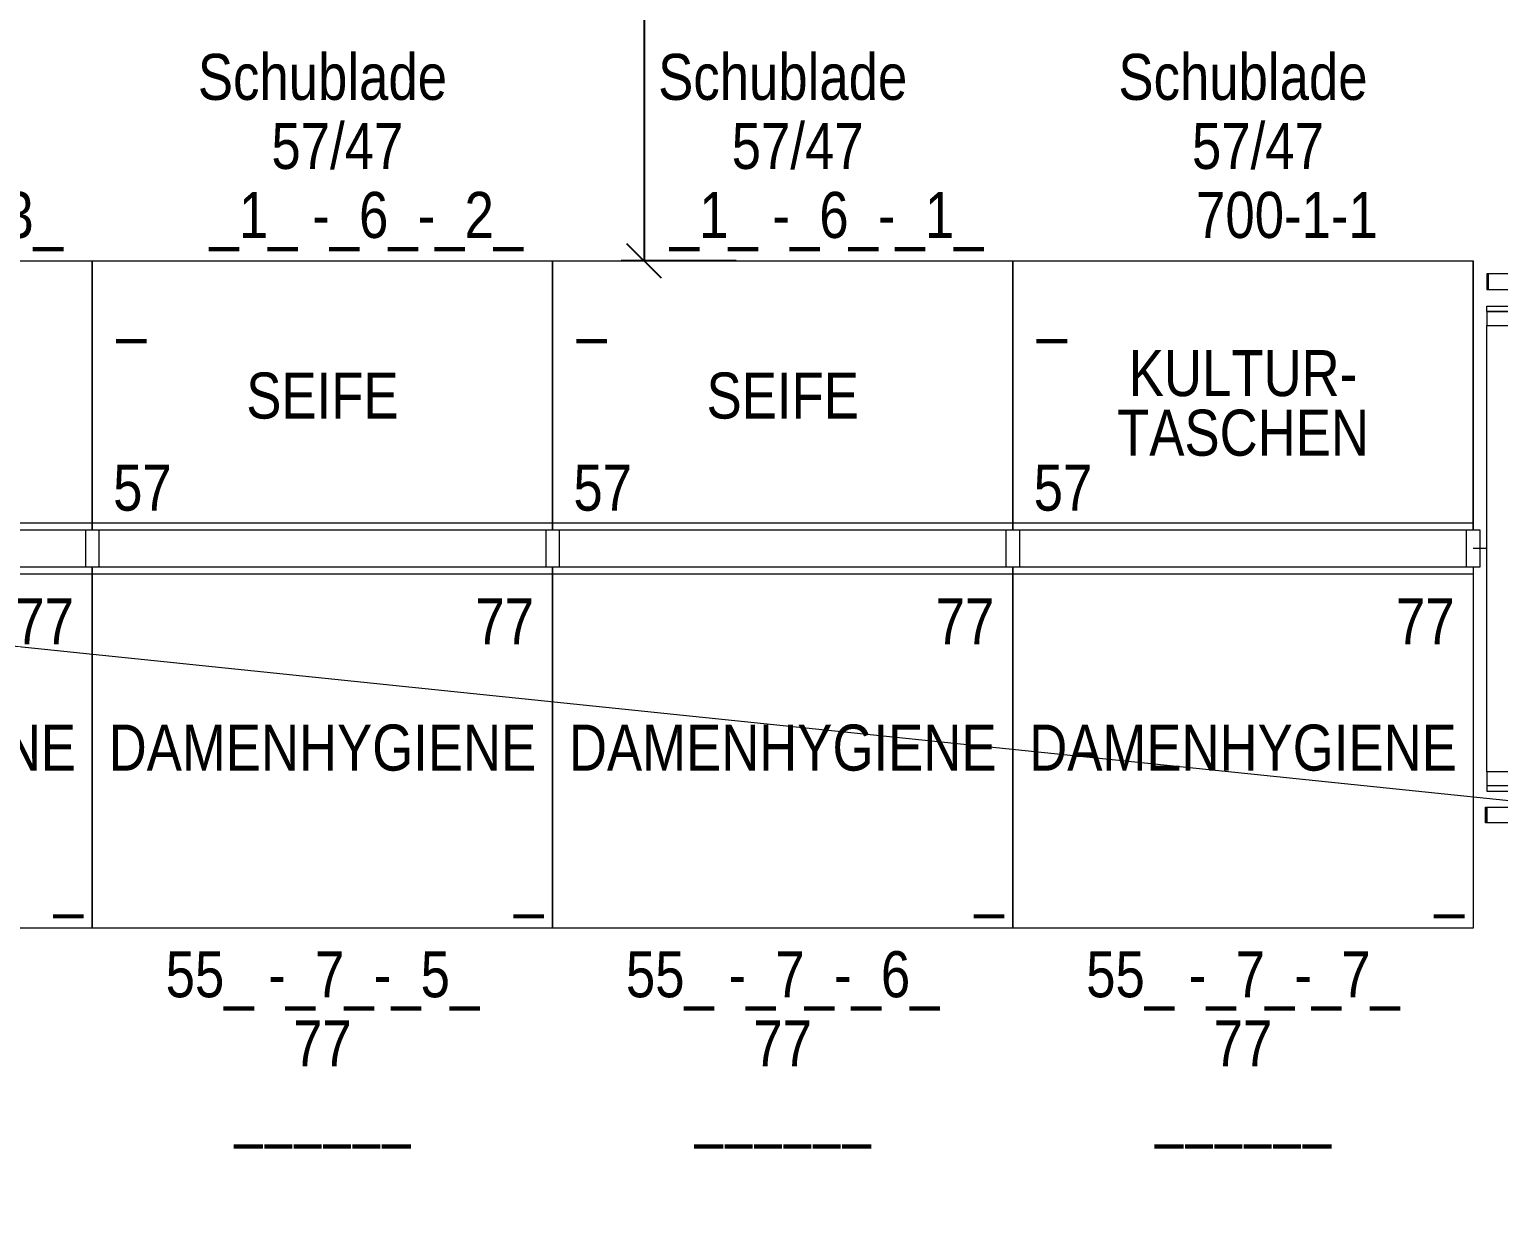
# Model space of a CAD drawing. Header units: millimetres. Extents: x 2027740 to 2136289, y -1533552 to -1491502.
# Drawn here: x 2089707 to 2092899, y -1503544 to -1500968 of the extents above; entities that cross this region are included whole.
import ezdxf
from ezdxf.enums import TextEntityAlignment as Align

# ---------------------------------------------------------------- set-up
doc = ezdxf.new("R2010")
doc.units = ezdxf.units.MM
doc.header["$MEASUREMENT"] = 0
doc.linetypes.add('DGN Style 2', pattern=[375.045563, 225.027338, -150.018225])
for name, color, linetype, lineweight in [('10_Einrichtung', 7, 'Continuous', 0), ('10_Einrichtung (Construction)', 7, 'Continuous', 0), ('13_Ladenbau', 94, 'Continuous', 0), ('16_Brandschutz_Radien', 94, 'DGN Style 2', 13), ('20_Sortimentierung', 7, 'Continuous', 0), ('21_Modulnummer', 7, 'Continuous', 0)]:
    doc.layers.add(name, color=color, linetype=linetype, lineweight=lineweight)
doc.layers.add('11 Regaltyp-Kennzeichnung', color=7, linetype='Continuous', lineweight=0, plot=False)
doc.styles.add('Rossmann', font='ARIALN.TTF', dxfattribs={"height": 100})
doc.styles.add('Style-Arial Narrow', font='ARIALN.TTF')
doc.dimstyles.new('Rossmann', dxfattribs={"dimtxt": 100, "dimasz": 75, "dimexe": 50, "dimexo": 0.0625, "dimgap": 50, "dimtad": 1, "dimdec": 3, "dimlfac": 0.001, "dimzin": 3, "dimtxsty": 'Rossmann', "dimcen": 0, "dimadec": 3, "dimazin": 0, "dimtfac": 1, "dimtdec": 0, "dimtofl": 0, "dimtmove": 0, "dimatfit": 1, "dimfxl": 200, "dimfxlon": 1, "dimfrac": 2, "dimtolj": 1, "dimtzin": 3, "dimarcsym": 0})

# ---------------------------------------------------------------- blocks, each defined once
blk = doc.blocks.new('_Oblique')
at = {"color": 0, "linetype": 'ByBlock', "lineweight": -2}
blk.add_line((0.5, 0.5), (-0.5, -0.5), dxfattribs=at)
blk = doc.blocks.new('*D99')
at = {"layer": '10_Einrichtung', "color": 0, "linetype": 'ByBlock', "lineweight": -2, "transparency": 16777216}
for p, q in [((2091242.2, -1499471), (2090992.2, -1499471)), ((2091242.2, -1501471.1), (2090992.2, -1501471.1))]:
    blk.add_line(p, q, dxfattribs=at)
at = {"layer": '10_Einrichtung', "color": 0, "lineweight": -2, "transparency": 16777216}
blk.add_line((2091042.2, -1499471), (2091042.2, -1501471.1), dxfattribs=at)
at = {"layer": 'Defpoints', "color": 0, "lineweight": 0, "transparency": 16777216}
for p in [(2093333.2, -1499471), (2091042.2, -1501471.1), (2094343.3, -1501471.1)]:
    blk.add_point(p, dxfattribs=at)
at = {"layer": '10_Einrichtung', "color": 0, "lineweight": -2, "transparency": 16777216, "xscale": 75, "yscale": 75, "zscale": 75}
for p, rotation in [((2091042.2, -1499471), 90), ((2091042.2, -1501471.1), 270)]:
    blk.add_blockref('_Oblique', p, dxfattribs=dict(at, rotation=rotation))
at = {"layer": '10_Einrichtung', "color": 0, "transparency": 16777216, "insert": (2090932.1, -1500471.1), "char_height": 100, "attachment_point": 5, "rotation": 90, "style": 'Style-Arial Narrow'}
blk.add_mtext('\\A1;2,000', dxfattribs=at)
blk = doc.blocks.new('*U113')
at = {"layer": '10_Einrichtung', "color": 1, "linetype": 'Continuous', "lineweight": 0}
for p, q in [((247, 596.5), (247, 562.8)), ((-326, 526.5), (262, 526.5)), ((-326, 514.5), (-326, 526.5)), ((-326, 514.5), (262, 514.5)), ((-155, 514.5), (-155, 526.5)), ((-326, -515.5), (262, -515.5)), ((-326, -515.5), (-326, -527.5)), ((-326, -527.5), (262, -527.5)), ((-155, -515.5), (-155, -527.5)), ((244, -562.8), (244, -596.5))]:
    blk.add_line(p, q, dxfattribs=at)
at = {"layer": '10_Einrichtung', "color": 1, "lineweight": 0, "flags": 128}
for points in [[(-323, 596.5), (-326, 596.5), (-326, 562.8), (-323, 562.8)], [(247, 596.5), (-323, 596.5), (-323, 562.8), (247, 562.8)], [(-123.8, 527.5), (-123.8, 602.5), (-140.3, 602.5), (-140.3, 527.5)], [(-123.8, 562.8), (-123.8, 596.5), (-140.3, 596.5), (-140.3, 562.8)], [(234.6, 527.5), (234.6, 602.5), (218.1, 602.5), (218.1, 527.5)], [(234.6, 562.8), (234.6, 596.5), (218.1, 596.5), (218.1, 562.8)], [(-235.3, 495.5), (-235.3, 514.5), (262, 514.5), (262, 495.5)], [(262, -527.5), (262, 526.5), (281, 526.5), (281, -527.5)], [(-126, -496.5), (-126, 495.5), (-145, 495.5), (-145, -496.5)], [(316.3, 491.5), (316.3, -491.5), (350, -491.5), (350, 491.5)], [(281, 435.7), (356, 435.7), (356, 419.2), (281, 419.2)], [(316.3, 435.7), (350, 435.7), (350, 419.2), (316.3, 419.2)], [(281, -435.8), (356, -435.8), (356, -419.3), (281, -419.3)], [(316.3, -435.8), (350, -435.8), (350, -419.3), (316.3, -419.3)], [(-235.3, -496.5), (-235.3, -515.5), (262, -515.5), (262, -496.5)], [(-123.8, -527.5), (-123.8, -602.5), (-140.3, -602.5), (-140.3, -527.5)], [(234.6, -527.5), (234.6, -602.5), (218.1, -602.5), (218.1, -527.5)], [(-326, -596.5), (-329, -596.5), (-329, -562.8), (-326, -562.8)], [(244, -596.5), (-326, -596.5), (-326, -562.8), (244, -562.8)], [(-123.8, -562.8), (-123.8, -596.5), (-140.3, -596.5), (-140.3, -562.8)], [(234.6, -562.8), (234.6, -596.5), (218.1, -596.5), (218.1, -562.8)]]:
    blk.add_lwpolyline(points, close=True, dxfattribs=at)
at = {"layer": '10_Einrichtung', "color": 1, "linetype": 'Continuous', "lineweight": 0, "flags": 128}
for points in [[(-326, 514.5), (-326, 484.5), (-246, 484.5), (-246, 514.5)], [(-246, -515.5), (-235.3, -515.5), (-235.3, 514.5), (-246, 514.5)], [(-246, -485.5), (-326, -485.5), (-326, 484.5), (-246, 484.5)], [(256.1, -489.1), (-126, -489.1), (-126, 488.1), (256.1, 488.1)], [(256.1, 474.7), (-126, 474.7), (-126, 488.1), (256.1, 488.1)], [(256.1, -489.1), (-126, -489.1), (-126, -475.7), (256.1, -475.7)], [(-326, -485.5), (-326, -515.5), (-246, -515.5), (-246, -485.5)]]:
    blk.add_lwpolyline(points, close=True, dxfattribs=at)
at = {"layer": '10_Einrichtung', "color": 1, "linetype": 'Continuous', "lineweight": 0, "extrusion": (0, 0, -1)}
for radius, start, end in [(105.4, 91.3166, 179.7764), (71.7, 91.9314, 179.6666)]:
    blk.add_arc((-244.6, 491.1), radius, start, end, dxfattribs=at)
at = {"layer": '10_Einrichtung', "color": 1, "linetype": 'Continuous', "lineweight": 0}
for radius, start, end in [(71.7, 269.5354, 359.6666), (105.4, 269.6863, 359.7764)]:
    blk.add_arc((244.6, -491.1), radius, start, end, dxfattribs=at)
at = {"layer": '10_Einrichtung (Construction)', "color": 1, "linetype": 'Continuous', "lineweight": 0}
blk.add_line((-326, -0.5), (-356, -0.5), dxfattribs=at)
at = {"layer": '10_Einrichtung', "color": 1, "linetype": 'Continuous', "lineweight": 0, "insert": (145.2, 2.8), "char_height": 100, "attachment_point": 5, "rotation": 90, "line_spacing_factor": 1.2, "style": 'Rossmann'}
blk.add_mtext('\\C1; ', dxfattribs=at)
blk = doc.blocks.new('KNeuhr')
at = {"layer": '10_Einrichtung', "color": 1, "lineweight": 0}
blk.add_blockref('*U113', (356, 0.5), dxfattribs=at)
at = {"layer": '10_Einrichtung', "color": 1, "linetype": 'Continuous', "lineweight": 0, "insert": (1126.6, -5.2), "char_height": 100, "attachment_point": 5, "rotation": 90, "line_spacing_factor": 0.9, "style": 'Rossmann'}
blk.add_mtext('\\C1;"incl. Strom-\\Panschluß"', dxfattribs=at)
at = {"layer": '20_Sortimentierung', "color": 1, "linetype": 'Continuous', "lineweight": 0, "insert": (437.7, 0), "char_height": 100, "attachment_point": 5, "rotation": 90, "line_spacing_factor": 0.9, "style": 'Rossmann'}
blk.add_mtext('\\C1;Themenmöbel', dxfattribs=at)
at = {"layer": '21_Modulnummer', "color": 1, "linetype": 'Continuous', "lineweight": 0, "insert": (822.3, 4.9), "char_height": 100, "attachment_point": 5, "rotation": 90, "line_spacing_factor": 1.2, "style": 'Rossmann'}
blk.add_mtext('\\C1;156 - 1 - 1', dxfattribs=at)
blk = doc.blocks.new('*U241')
at = {"layer": '10_Einrichtung', "color": 7, "linetype": 'Continuous', "lineweight": 0}
blk.add_line((-500, 337.5), (500, 337.5), dxfattribs=at)
at = {"layer": '10_Einrichtung', "color": 7, "linetype": 'Continuous', "lineweight": 0, "flags": 128}
for points in [[(-485, 432.5), (-515, 432.5), (-515, 352.5), (-485, 352.5)], [(515, 432.5), (485, 432.5), (485, 352.5), (515, 352.5)], [(-500, 352.5), (500, 352.5), (500, -432.5), (-500, -432.5)]]:
    blk.add_lwpolyline(points, close=True, dxfattribs=at)
at = {"layer": '10_Einrichtung (Construction)', "color": 3, "linetype": 'Continuous', "lineweight": 0}
for p, q in [((-500, 352.5), (-500, -432.5)), ((500, 352.5), (500, -432.5))]:
    blk.add_line(p, q, dxfattribs=at)
at = {"layer": '10_Einrichtung (Construction)', "color": 5, "linetype": 'Continuous', "lineweight": 0}
blk.add_line((-500, 352.5), (500, 352.5), dxfattribs=at)
blk = doc.blocks.new('*U240')
at = {"layer": '10_Einrichtung', "color": 7, "linetype": 'Continuous', "lineweight": 0}
blk.add_blockref('*U241', (0, 0), dxfattribs=at)
at = {"layer": '10_Einrichtung', "color": 7, "linetype": 'Continuous', "lineweight": 0, "style": 'Style-Arial Narrow'}
blk.add_text('77', height=100, dxfattribs=at).set_placement((396.1, 234.5), align=Align.MIDDLE_CENTER)
blk = doc.blocks.new('R1 77_2')
at = {"layer": '10_Einrichtung', "color": 7, "linetype": 'Continuous', "lineweight": 0}
blk.add_blockref('*U240', (500, -392.5005), dxfattribs=at)
blk = doc.blocks.new('I1 77_2')
at = {"layer": '10_Einrichtung', "color": 7, "linetype": 'Continuous', "lineweight": 0}
blk.add_blockref('R1 77_2', (0, 0), dxfattribs=at)
at = {"layer": '11 Regaltyp-Kennzeichnung', "color": 7, "linetype": 'Continuous', "lineweight": 0, "style": 'Style-Arial Narrow'}
blk.add_attdef('I1 77_2_0', text='', height=100, dxfattribs=at).set_placement((980, -775), align=Align.RIGHT)
at = {"layer": '20_Sortimentierung', "color": 7, "linetype": 'Continuous', "lineweight": 0, "style": 'Style-Arial Narrow'}
blk.add_attdef('I1 77_2_0', text='', height=100, dxfattribs=at).set_placement((500, -432.5), align=Align.MIDDLE_CENTER)
at = {"layer": '21_Modulnummer', "color": 1, "linetype": 'Continuous', "lineweight": 0, "insert": (500, -875), "char_height": 100, "attachment_point": 2, "line_spacing_factor": 0.6, "style": 'Style-Arial Narrow'}
blk.add_mtext('55_ -_7_-_4_', dxfattribs=at)
at = {"layer": '21_Modulnummer', "color": 251, "linetype": 'Continuous', "lineweight": 0, "style": 'Style-Arial Narrow'}
blk.add_attdef('I1 77_2_0', text='', height=100, dxfattribs=at).set_placement((500, -1025), align=Align.TOP_CENTER)
at = {"layer": '21_Modulnummer', "color": 5, "linetype": 'Continuous', "lineweight": 0, "style": 'Style-Arial Narrow'}
blk.add_attdef('I1 77_2_0', text='', height=100, dxfattribs=at).set_placement((500, -1175), align=Align.TOP_CENTER)
blk = doc.blocks.new('*U245')
at = {"layer": '10_Einrichtung', "color": 7, "linetype": 'Continuous', "lineweight": 0}
blk.add_line((-500, 337.5), (500, 337.5), dxfattribs=at)
at = {"layer": '10_Einrichtung', "color": 7, "linetype": 'Continuous', "lineweight": 0, "flags": 128}
for points in [[(-485, 432.5), (-515, 432.5), (-515, 352.5), (-485, 352.5)], [(515, 432.5), (485, 432.5), (485, 352.5), (515, 352.5)], [(-500, 352.5), (500, 352.5), (500, -432.5), (-500, -432.5)]]:
    blk.add_lwpolyline(points, close=True, dxfattribs=at)
at = {"layer": '10_Einrichtung (Construction)', "color": 3, "linetype": 'Continuous', "lineweight": 0}
for p, q in [((-500, 352.5), (-500, -432.5)), ((500, 352.5), (500, -432.5))]:
    blk.add_line(p, q, dxfattribs=at)
at = {"layer": '10_Einrichtung (Construction)', "color": 5, "linetype": 'Continuous', "lineweight": 0}
blk.add_line((-500, 352.5), (500, 352.5), dxfattribs=at)
blk = doc.blocks.new('*U244')
at = {"layer": '10_Einrichtung', "color": 7, "linetype": 'Continuous', "lineweight": 0}
blk.add_blockref('*U245', (0, 0), dxfattribs=at)
at = {"layer": '10_Einrichtung', "color": 7, "linetype": 'Continuous', "lineweight": 0, "style": 'Style-Arial Narrow'}
blk.add_text('77', height=100, dxfattribs=at).set_placement((396.1, 234.5), align=Align.MIDDLE_CENTER)
blk = doc.blocks.new('R1 77_3')
at = {"layer": '10_Einrichtung', "color": 7, "linetype": 'Continuous', "lineweight": 0}
blk.add_blockref('*U244', (500, -392.5005), dxfattribs=at)
blk = doc.blocks.new('I1 77_3')
at = {"layer": '10_Einrichtung', "color": 7, "linetype": 'Continuous', "lineweight": 0}
blk.add_blockref('R1 77_3', (0, 0), dxfattribs=at)
at = {"layer": '11 Regaltyp-Kennzeichnung', "color": 7, "linetype": 'Continuous', "lineweight": 0, "style": 'Style-Arial Narrow'}
blk.add_attdef('I1 77_3_0', text='', height=100, dxfattribs=at).set_placement((980, -775), align=Align.RIGHT)
at = {"layer": '20_Sortimentierung', "color": 7, "linetype": 'Continuous', "lineweight": 0, "style": 'Style-Arial Narrow'}
blk.add_attdef('I1 77_3_0', text='', height=100, dxfattribs=at).set_placement((500, -432.5), align=Align.MIDDLE_CENTER)
at = {"layer": '21_Modulnummer', "color": 1, "linetype": 'Continuous', "lineweight": 0, "insert": (500, -875), "char_height": 100, "attachment_point": 2, "line_spacing_factor": 0.6, "style": 'Style-Arial Narrow'}
blk.add_mtext('55_ -_7_-_5_', dxfattribs=at)
at = {"layer": '21_Modulnummer', "color": 251, "linetype": 'Continuous', "lineweight": 0, "style": 'Style-Arial Narrow'}
blk.add_attdef('I1 77_3_0', text='', height=100, dxfattribs=at).set_placement((500, -1025), align=Align.TOP_CENTER)
at = {"layer": '21_Modulnummer', "color": 5, "linetype": 'Continuous', "lineweight": 0, "style": 'Style-Arial Narrow'}
blk.add_attdef('I1 77_3_0', text='', height=100, dxfattribs=at).set_placement((500, -1175), align=Align.TOP_CENTER)
blk = doc.blocks.new('*U249')
at = {"layer": '10_Einrichtung', "color": 7, "linetype": 'Continuous', "lineweight": 0}
blk.add_line((-500, 337.5), (500, 337.5), dxfattribs=at)
at = {"layer": '10_Einrichtung', "color": 7, "linetype": 'Continuous', "lineweight": 0, "flags": 128}
for points in [[(-485, 432.5), (-515, 432.5), (-515, 352.5), (-485, 352.5)], [(515, 432.5), (485, 432.5), (485, 352.5), (515, 352.5)], [(-500, 352.5), (500, 352.5), (500, -432.5), (-500, -432.5)]]:
    blk.add_lwpolyline(points, close=True, dxfattribs=at)
at = {"layer": '10_Einrichtung (Construction)', "color": 3, "linetype": 'Continuous', "lineweight": 0}
for p, q in [((-500, 352.5), (-500, -432.5)), ((500, 352.5), (500, -432.5))]:
    blk.add_line(p, q, dxfattribs=at)
at = {"layer": '10_Einrichtung (Construction)', "color": 5, "linetype": 'Continuous', "lineweight": 0}
blk.add_line((-500, 352.5), (500, 352.5), dxfattribs=at)
blk = doc.blocks.new('*U248')
at = {"layer": '10_Einrichtung', "color": 7, "linetype": 'Continuous', "lineweight": 0}
blk.add_blockref('*U249', (0, 0), dxfattribs=at)
at = {"layer": '10_Einrichtung', "color": 7, "linetype": 'Continuous', "lineweight": 0, "style": 'Style-Arial Narrow'}
blk.add_text('77', height=100, dxfattribs=at).set_placement((396.1, 234.5), align=Align.MIDDLE_CENTER)
blk = doc.blocks.new('R1 77_4')
at = {"layer": '10_Einrichtung', "color": 7, "linetype": 'Continuous', "lineweight": 0}
blk.add_blockref('*U248', (500, -392.5005), dxfattribs=at)
blk = doc.blocks.new('I1 77_4')
at = {"layer": '10_Einrichtung', "color": 7, "linetype": 'Continuous', "lineweight": 0}
blk.add_blockref('R1 77_4', (0, 0), dxfattribs=at)
at = {"layer": '11 Regaltyp-Kennzeichnung', "color": 7, "linetype": 'Continuous', "lineweight": 0, "style": 'Style-Arial Narrow'}
blk.add_attdef('I1 77_4_0', text='', height=100, dxfattribs=at).set_placement((980, -775), align=Align.RIGHT)
at = {"layer": '20_Sortimentierung', "color": 7, "linetype": 'Continuous', "lineweight": 0, "style": 'Style-Arial Narrow'}
blk.add_attdef('I1 77_4_0', text='', height=100, dxfattribs=at).set_placement((500, -432.5), align=Align.MIDDLE_CENTER)
at = {"layer": '21_Modulnummer', "color": 1, "linetype": 'Continuous', "lineweight": 0, "insert": (500, -875), "char_height": 100, "attachment_point": 2, "line_spacing_factor": 0.6, "style": 'Style-Arial Narrow'}
blk.add_mtext('55_ -_7_-_6_', dxfattribs=at)
at = {"layer": '21_Modulnummer', "color": 251, "linetype": 'Continuous', "lineweight": 0, "style": 'Style-Arial Narrow'}
blk.add_attdef('I1 77_4_0', text='', height=100, dxfattribs=at).set_placement((500, -1025), align=Align.TOP_CENTER)
at = {"layer": '21_Modulnummer', "color": 5, "linetype": 'Continuous', "lineweight": 0, "style": 'Style-Arial Narrow'}
blk.add_attdef('I1 77_4_0', text='', height=100, dxfattribs=at).set_placement((500, -1175), align=Align.TOP_CENTER)
blk = doc.blocks.new('*U253')
at = {"layer": '10_Einrichtung', "color": 7, "linetype": 'Continuous', "lineweight": 0}
blk.add_line((-500, 337.5), (500, 337.5), dxfattribs=at)
at = {"layer": '10_Einrichtung', "color": 7, "linetype": 'Continuous', "lineweight": 0, "flags": 128}
for points in [[(-485, 432.5), (-515, 432.5), (-515, 352.5), (-485, 352.5)], [(515, 432.5), (485, 432.5), (485, 352.5), (515, 352.5)], [(-500, 352.5), (500, 352.5), (500, -432.5), (-500, -432.5)]]:
    blk.add_lwpolyline(points, close=True, dxfattribs=at)
at = {"layer": '10_Einrichtung (Construction)', "color": 3, "linetype": 'Continuous', "lineweight": 0}
for p, q in [((-500, 352.5), (-500, -432.5)), ((500, 352.5), (500, -432.5))]:
    blk.add_line(p, q, dxfattribs=at)
at = {"layer": '10_Einrichtung (Construction)', "color": 5, "linetype": 'Continuous', "lineweight": 0}
blk.add_line((-500, 352.5), (500, 352.5), dxfattribs=at)
blk = doc.blocks.new('*U252')
at = {"layer": '10_Einrichtung', "color": 7, "linetype": 'Continuous', "lineweight": 0}
blk.add_blockref('*U253', (0, 0), dxfattribs=at)
at = {"layer": '10_Einrichtung', "color": 7, "linetype": 'Continuous', "lineweight": 0, "style": 'Style-Arial Narrow'}
blk.add_text('77', height=100, dxfattribs=at).set_placement((396.1, 234.5), align=Align.MIDDLE_CENTER)
blk = doc.blocks.new('R1 77_5')
at = {"layer": '10_Einrichtung', "color": 7, "linetype": 'Continuous', "lineweight": 0}
blk.add_blockref('*U252', (500, -392.5005), dxfattribs=at)
blk = doc.blocks.new('I1 77_5')
at = {"layer": '10_Einrichtung', "color": 7, "linetype": 'Continuous', "lineweight": 0}
blk.add_blockref('R1 77_5', (0, 0), dxfattribs=at)
at = {"layer": '11 Regaltyp-Kennzeichnung', "color": 7, "linetype": 'Continuous', "lineweight": 0, "style": 'Style-Arial Narrow'}
blk.add_attdef('I1 77_5_0', text='', height=100, dxfattribs=at).set_placement((980, -775), align=Align.RIGHT)
at = {"layer": '20_Sortimentierung', "color": 7, "linetype": 'Continuous', "lineweight": 0, "style": 'Style-Arial Narrow'}
blk.add_attdef('I1 77_5_0', text='', height=100, dxfattribs=at).set_placement((500, -432.5), align=Align.MIDDLE_CENTER)
at = {"layer": '21_Modulnummer', "color": 1, "linetype": 'Continuous', "lineweight": 0, "insert": (500, -875), "char_height": 100, "attachment_point": 2, "line_spacing_factor": 0.6, "style": 'Style-Arial Narrow'}
blk.add_mtext('55_ -_7_-_7_', dxfattribs=at)
at = {"layer": '21_Modulnummer', "color": 251, "linetype": 'Continuous', "lineweight": 0, "style": 'Style-Arial Narrow'}
blk.add_attdef('I1 77_5_0', text='', height=100, dxfattribs=at).set_placement((500, -1025), align=Align.TOP_CENTER)
at = {"layer": '21_Modulnummer', "color": 5, "linetype": 'Continuous', "lineweight": 0, "style": 'Style-Arial Narrow'}
blk.add_attdef('I1 77_5_0', text='', height=100, dxfattribs=at).set_placement((500, -1175), align=Align.TOP_CENTER)
blk = doc.blocks.new('*U351')
at = {"layer": '10_Einrichtung', "color": 7, "linetype": 'Continuous', "lineweight": 0}
blk.add_line((-500, 237.5), (500, 237.5), dxfattribs=at)
at = {"layer": '10_Einrichtung', "color": 7, "linetype": 'Continuous', "lineweight": 0, "flags": 128}
for points in [[(-485, 332.5), (-515, 332.5), (-515, 252.5), (-485, 252.5)], [(515, 332.5), (485, 332.5), (485, 252.5), (515, 252.5)], [(-500, 252.5), (500, 252.5), (500, -332.5), (-500, -332.5)]]:
    blk.add_lwpolyline(points, close=True, dxfattribs=at)
at = {"layer": '10_Einrichtung (Construction)', "color": 3, "linetype": 'Continuous', "lineweight": 0}
for p, q in [((-500, 252.5), (-500, -332.5)), ((500, 252.5), (500, -332.5))]:
    blk.add_line(p, q, dxfattribs=at)
at = {"layer": '10_Einrichtung (Construction)', "color": 5, "linetype": 'Continuous', "lineweight": 0}
blk.add_line((-500, 252.5), (500, 252.5), dxfattribs=at)
at = {"layer": '10_Einrichtung', "color": 7, "linetype": 'Continuous', "lineweight": 0, "style": 'Rossmann'}
blk.add_text('57', height=100, rotation=180, dxfattribs=at).set_placement((391.1, 160.1), align=Align.MIDDLE_CENTER)
blk = doc.blocks.new('R1 57_11')
at = {"layer": '10_Einrichtung', "color": 7, "linetype": 'Continuous', "lineweight": 0}
blk.add_blockref('*U351', (500, -292.5), dxfattribs=at)
blk = doc.blocks.new('I1 57_11')
at = {"layer": '10_Einrichtung', "color": 7, "linetype": 'Continuous', "lineweight": 0}
blk.add_blockref('R1 57_11', (0, 0), dxfattribs=at)
at = {"layer": '11 Regaltyp-Kennzeichnung', "color": 7, "linetype": 'Continuous', "lineweight": 0, "style": 'Style-Arial Narrow'}
blk.add_attdef('I1 57_11_0', text='', height=100, rotation=180, dxfattribs=at).set_placement((883.2, -475), align=Align.RIGHT)
at = {"layer": '20_Sortimentierung', "color": 7, "linetype": 'Continuous', "lineweight": 0, "style": 'Style-Arial Narrow'}
blk.add_attdef('I1 57_11_0', text='', height=100, rotation=180, dxfattribs=at).set_placement((500, -332.5), align=Align.MIDDLE_CENTER)
at = {"layer": '21_Modulnummer', "color": 7, "linetype": 'Continuous', "lineweight": 0, "insert": (404.6, -775), "char_height": 100, "attachment_point": 2, "rotation": 180, "line_spacing_factor": 0.6, "style": 'Style-Arial Narrow'}
blk.add_mtext('_1_ -_6_-_1_', dxfattribs=at)
at = {"layer": '21_Modulnummer', "color": 251, "linetype": 'Continuous', "lineweight": 0, "style": 'Style-Arial Narrow'}
blk.add_attdef('I1 57_11_0', text='', height=100, rotation=180, dxfattribs=at).set_placement((467.6, -925), align=Align.TOP_CENTER)
at = {"layer": '21_Modulnummer', "color": 5, "linetype": 'Continuous', "lineweight": 0, "style": 'Style-Arial Narrow'}
blk.add_attdef('I1 57_11_0', text='', height=100, rotation=180, dxfattribs=at).set_placement((500, -1075), align=Align.TOP_CENTER)
blk = doc.blocks.new('*U354')
at = {"layer": '10_Einrichtung', "color": 7, "linetype": 'Continuous', "lineweight": 0}
blk.add_line((-500, 237.5), (500, 237.5), dxfattribs=at)
at = {"layer": '10_Einrichtung', "color": 7, "linetype": 'Continuous', "lineweight": 0, "flags": 128}
for points in [[(-485, 332.5), (-515, 332.5), (-515, 252.5), (-485, 252.5)], [(515, 332.5), (485, 332.5), (485, 252.5), (515, 252.5)], [(-500, 252.5), (500, 252.5), (500, -332.5), (-500, -332.5)]]:
    blk.add_lwpolyline(points, close=True, dxfattribs=at)
at = {"layer": '10_Einrichtung (Construction)', "color": 3, "linetype": 'Continuous', "lineweight": 0}
for p, q in [((-500, 252.5), (-500, -332.5)), ((500, 252.5), (500, -332.5))]:
    blk.add_line(p, q, dxfattribs=at)
at = {"layer": '10_Einrichtung (Construction)', "color": 5, "linetype": 'Continuous', "lineweight": 0}
blk.add_line((-500, 252.5), (500, 252.5), dxfattribs=at)
at = {"layer": '10_Einrichtung', "color": 7, "linetype": 'Continuous', "lineweight": 0, "style": 'Rossmann'}
blk.add_text('57', height=100, rotation=180, dxfattribs=at).set_placement((391.1, 160.1), align=Align.MIDDLE_CENTER)
blk = doc.blocks.new('R1 57_12')
at = {"layer": '10_Einrichtung', "color": 7, "linetype": 'Continuous', "lineweight": 0}
blk.add_blockref('*U354', (500, -292.5), dxfattribs=at)
blk = doc.blocks.new('I1 57_12')
at = {"layer": '10_Einrichtung', "color": 7, "linetype": 'Continuous', "lineweight": 0}
blk.add_blockref('R1 57_12', (0, 0), dxfattribs=at)
at = {"layer": '11 Regaltyp-Kennzeichnung', "color": 7, "linetype": 'Continuous', "lineweight": 0, "style": 'Style-Arial Narrow'}
blk.add_attdef('I1 57_12_0', text='', height=100, rotation=180, dxfattribs=at).set_placement((883.2, -475), align=Align.RIGHT)
at = {"layer": '20_Sortimentierung', "color": 7, "linetype": 'Continuous', "lineweight": 0, "style": 'Style-Arial Narrow'}
blk.add_attdef('I1 57_12_0', text='', height=100, rotation=180, dxfattribs=at).set_placement((500, -332.5), align=Align.MIDDLE_CENTER)
at = {"layer": '21_Modulnummer', "color": 7, "linetype": 'Continuous', "lineweight": 0, "insert": (404.6, -775), "char_height": 100, "attachment_point": 2, "rotation": 180, "line_spacing_factor": 0.6, "style": 'Style-Arial Narrow'}
blk.add_mtext('_1_ -_6_-_2_', dxfattribs=at)
at = {"layer": '21_Modulnummer', "color": 251, "linetype": 'Continuous', "lineweight": 0, "style": 'Style-Arial Narrow'}
blk.add_attdef('I1 57_12_0', text='', height=100, rotation=180, dxfattribs=at).set_placement((467.6, -925), align=Align.TOP_CENTER)
at = {"layer": '21_Modulnummer', "color": 5, "linetype": 'Continuous', "lineweight": 0, "style": 'Style-Arial Narrow'}
blk.add_attdef('I1 57_12_0', text='', height=100, rotation=180, dxfattribs=at).set_placement((500, -1075), align=Align.TOP_CENTER)
blk = doc.blocks.new('*U357')
at = {"layer": '10_Einrichtung', "color": 7, "linetype": 'Continuous', "lineweight": 0}
blk.add_line((-500, 237.5), (500, 237.5), dxfattribs=at)
at = {"layer": '10_Einrichtung', "color": 7, "linetype": 'Continuous', "lineweight": 0, "flags": 128}
for points in [[(-485, 332.5), (-515, 332.5), (-515, 252.5), (-485, 252.5)], [(515, 332.5), (485, 332.5), (485, 252.5), (515, 252.5)], [(-500, 252.5), (500, 252.5), (500, -332.5), (-500, -332.5)]]:
    blk.add_lwpolyline(points, close=True, dxfattribs=at)
at = {"layer": '10_Einrichtung (Construction)', "color": 3, "linetype": 'Continuous', "lineweight": 0}
for p, q in [((-500, 252.5), (-500, -332.5)), ((500, 252.5), (500, -332.5))]:
    blk.add_line(p, q, dxfattribs=at)
at = {"layer": '10_Einrichtung (Construction)', "color": 5, "linetype": 'Continuous', "lineweight": 0}
blk.add_line((-500, 252.5), (500, 252.5), dxfattribs=at)
at = {"layer": '10_Einrichtung', "color": 7, "linetype": 'Continuous', "lineweight": 0, "style": 'Rossmann'}
blk.add_text('57', height=100, rotation=180, dxfattribs=at).set_placement((391.1, 160.1), align=Align.MIDDLE_CENTER)
blk = doc.blocks.new('R1 57_13')
at = {"layer": '10_Einrichtung', "color": 7, "linetype": 'Continuous', "lineweight": 0}
blk.add_blockref('*U357', (500, -292.5), dxfattribs=at)
blk = doc.blocks.new('I1 57_13')
at = {"layer": '10_Einrichtung', "color": 7, "linetype": 'Continuous', "lineweight": 0}
blk.add_blockref('R1 57_13', (0, 0), dxfattribs=at)
at = {"layer": '11 Regaltyp-Kennzeichnung', "color": 7, "linetype": 'Continuous', "lineweight": 0, "style": 'Style-Arial Narrow'}
blk.add_attdef('I1 57_13_0', text='', height=100, rotation=180, dxfattribs=at).set_placement((883.2, -475), align=Align.RIGHT)
at = {"layer": '20_Sortimentierung', "color": 7, "linetype": 'Continuous', "lineweight": 0, "style": 'Style-Arial Narrow'}
blk.add_attdef('I1 57_13_0', text='', height=100, rotation=180, dxfattribs=at).set_placement((500, -332.5), align=Align.MIDDLE_CENTER)
at = {"layer": '21_Modulnummer', "color": 7, "linetype": 'Continuous', "lineweight": 0, "insert": (404.6, -775), "char_height": 100, "attachment_point": 2, "rotation": 180, "line_spacing_factor": 0.6, "style": 'Style-Arial Narrow'}
blk.add_mtext('_1_ -_6_-_3_', dxfattribs=at)
at = {"layer": '21_Modulnummer', "color": 251, "linetype": 'Continuous', "lineweight": 0, "style": 'Style-Arial Narrow'}
blk.add_attdef('I1 57_13_0', text='', height=100, rotation=180, dxfattribs=at).set_placement((467.6, -925), align=Align.TOP_CENTER)
at = {"layer": '21_Modulnummer', "color": 5, "linetype": 'Continuous', "lineweight": 0, "style": 'Style-Arial Narrow'}
blk.add_attdef('I1 57_13_0', text='', height=100, rotation=180, dxfattribs=at).set_placement((500, -1075), align=Align.TOP_CENTER)
blk = doc.blocks.new('*U595')
at = {"layer": '10_Einrichtung', "color": 7, "linetype": 'Continuous', "lineweight": 0}
blk.add_line((-500, 237.5), (500, 237.5), dxfattribs=at)
at = {"layer": '10_Einrichtung', "color": 7, "linetype": 'Continuous', "lineweight": 0, "flags": 128}
for points in [[(-485, 332.5), (-515, 332.5), (-515, 252.5), (-485, 252.5)], [(515, 332.5), (485, 332.5), (485, 252.5), (515, 252.5)], [(-500, 252.5), (500, 252.5), (500, -332.5), (-500, -332.5)]]:
    blk.add_lwpolyline(points, close=True, dxfattribs=at)
at = {"layer": '10_Einrichtung (Construction)', "color": 3, "linetype": 'Continuous', "lineweight": 0}
for p, q in [((-500, 252.5), (-500, -332.5)), ((500, 252.5), (500, -332.5))]:
    blk.add_line(p, q, dxfattribs=at)
at = {"layer": '10_Einrichtung (Construction)', "color": 5, "linetype": 'Continuous', "lineweight": 0}
blk.add_line((-500, 252.5), (500, 252.5), dxfattribs=at)
at = {"layer": '10_Einrichtung', "color": 7, "linetype": 'Continuous', "lineweight": 0, "style": 'Rossmann'}
blk.add_text('57', height=100, rotation=180, dxfattribs=at).set_placement((391.1, 160.1), align=Align.MIDDLE_CENTER)
blk = doc.blocks.new('R1 57_75')
at = {"layer": '10_Einrichtung', "color": 7, "linetype": 'Continuous', "lineweight": 0}
blk.add_blockref('*U595', (500, -292.5), dxfattribs=at)
blk = doc.blocks.new('I1 57_75')
at = {"layer": '10_Einrichtung', "color": 7, "linetype": 'Continuous', "lineweight": 0}
blk.add_blockref('R1 57_75', (0, 0), dxfattribs=at)
at = {"layer": '11 Regaltyp-Kennzeichnung', "color": 7, "linetype": 'Continuous', "lineweight": 0, "style": 'Style-Arial Narrow'}
blk.add_attdef('I1 57_75_0', text='', height=100, rotation=180, dxfattribs=at).set_placement((883.2, -475), align=Align.RIGHT)
at = {"layer": '20_Sortimentierung', "color": 1, "linetype": 'Continuous', "lineweight": 0, "insert": (500, -315.8), "char_height": 100, "attachment_point": 5, "rotation": 180, "line_spacing_factor": 0.776525, "style": 'Style-Arial Narrow'}
blk.add_mtext('KULTUR-\\PTASCHEN', dxfattribs=at)
at = {"layer": '21_Modulnummer', "color": 1, "linetype": 'Continuous', "lineweight": 0, "style": 'Style-Arial Narrow'}
blk.add_text('700-1-1', height=100, rotation=180, dxfattribs=at).set_placement((404.6, -775), align=Align.TOP_CENTER)
at = {"layer": '21_Modulnummer', "color": 251, "linetype": 'Continuous', "lineweight": 0, "style": 'Style-Arial Narrow'}
blk.add_attdef('I1 57_75_0', text='', height=100, rotation=180, dxfattribs=at).set_placement((467.6, -925), align=Align.TOP_CENTER)
at = {"layer": '21_Modulnummer', "color": 5, "linetype": 'Continuous', "lineweight": 0, "style": 'Style-Arial Narrow'}
blk.add_attdef('I1 57_75_0', text='', height=100, rotation=180, dxfattribs=at).set_placement((500, -1075), align=Align.TOP_CENTER)
blk = doc.blocks.new('*D626')
at = {"layer": '13_Ladenbau', "color": 0, "linetype": 'ByBlock', "lineweight": -2, "transparency": 16777216}
for p, q in [((2087144.7, -1498737), (2086894.7, -1498737)), ((2087144.7, -1502096.1), (2086894.7, -1502096.1))]:
    blk.add_line(p, q, dxfattribs=at)
at = {"layer": '13_Ladenbau', "color": 0, "lineweight": -2, "transparency": 16777216}
blk.add_line((2086944.7, -1498737), (2086944.7, -1502096.1), dxfattribs=at)
at = {"layer": 'Defpoints', "color": 0, "lineweight": 0, "transparency": 16777216}
for p in [(2094348.2, -1498737), (2086944.7, -1502096.1), (2094348.2, -1502096.1)]:
    blk.add_point(p, dxfattribs=at)
at = {"layer": '13_Ladenbau', "color": 0, "lineweight": -2, "transparency": 16777216, "xscale": 75, "yscale": 75, "zscale": 75}
for p, rotation in [((2086944.7, -1498737), 90), ((2086944.7, -1502096.1), 270)]:
    blk.add_blockref('_Oblique', p, dxfattribs=dict(at, rotation=rotation))
at = {"layer": '13_Ladenbau', "color": 0, "transparency": 16777216, "insert": (2086834.6, -1500416.6), "char_height": 100, "attachment_point": 5, "rotation": 90, "style": 'Style-Arial Narrow'}
blk.add_mtext('\\A1;3,359', dxfattribs=at)
blk = doc.blocks.new('*D623')
at = {"layer": '13_Ladenbau', "color": 0, "linetype": 'ByBlock', "lineweight": -2, "transparency": 16777216}
for p, q in [((2087144.7, -1502096.1), (2086894.7, -1502096.1)), ((2087144.7, -1505246.3), (2086894.7, -1505246.3))]:
    blk.add_line(p, q, dxfattribs=at)
at = {"layer": '13_Ladenbau', "color": 0, "lineweight": -2, "transparency": 16777216}
blk.add_line((2086944.7, -1502096.1), (2086944.7, -1505246.3), dxfattribs=at)
at = {"layer": 'Defpoints', "color": 0, "lineweight": 0, "transparency": 16777216}
for p in [(2094348.2, -1502096.1), (2086944.7, -1505246.3), (2088733.8, -1505246.3)]:
    blk.add_point(p, dxfattribs=at)
at = {"layer": '13_Ladenbau', "color": 0, "lineweight": -2, "transparency": 16777216, "xscale": 75, "yscale": 75, "zscale": 75}
for p, rotation in [((2086944.7, -1502096.1), 90), ((2086944.7, -1505246.3), 270)]:
    blk.add_blockref('_Oblique', p, dxfattribs=dict(at, rotation=rotation))
at = {"layer": '13_Ladenbau', "color": 0, "transparency": 16777216, "insert": (2086834.6, -1503671.2), "char_height": 100, "attachment_point": 5, "rotation": 90, "style": 'Style-Arial Narrow'}
blk.add_mtext('\\A1;3,150', dxfattribs=at)

msp = doc.modelspace()

# ---------------------------------------------------------------- linework, layer by layer
at = {"layer": '16_Brandschutz_Radien', "linetype": 'Continuous', "lineweight": 0, "flags": 128}
msp.add_lwpolyline([(2106314.9344, -1504028.423), (2081447.3552, -1501458.6948), (2082678.8261, -1501953.7551), (2082761.1758, -1501158.1709), (2081447.3552, -1501458.6948)], dxfattribs=at)

# ---------------------------------------------------------------- block references
ref = msp.add_blockref('I1 57_13', (2089843.2532, -1502096.1305), dxfattribs=dict(rotation=179.9999999999984))
ref.add_attrib('I1 57_13_0', '57/47', dxfattribs={"layer": '21_Modulnummer', "color": 251, "linetype": 'Continuous', "lineweight": 0, "height": 100, "rotation": 360, "style": 'Style-Arial Narrow'}).set_placement((2089375.6856, -1501171.1305), align=Align.TOP_CENTER)
ref.add_attrib('I1 57_13_0', 'SEIFE', dxfattribs={"layer": '20_Sortimentierung', "color": 7, "linetype": 'Continuous', "lineweight": 0, "height": 100, "rotation": 360, "style": 'Style-Arial Narrow'}).set_placement((2089343.2532, -1501763.6305), align=Align.MIDDLE_CENTER)
ref.add_attrib('I1 57_13_0', 'Schublade', dxfattribs={"layer": '21_Modulnummer', "color": 5, "linetype": 'Continuous', "lineweight": 0, "height": 100, "rotation": 360, "style": 'Style-Arial Narrow'}).set_placement((2089343.2532, -1501021.1305), align=Align.TOP_CENTER)
ref.add_attrib('I1 57_13_0', '_', dxfattribs={"layer": '11 Regaltyp-Kennzeichnung', "color": 7, "linetype": 'Continuous', "lineweight": 0, "height": 100, "rotation": 360, "style": 'Style-Arial Narrow'}).set_placement((2088960.0099, -1501621.1305), align=Align.RIGHT)
ref = msp.add_blockref('I1 57_12', (2090843.2532, -1502096.1305), dxfattribs=dict(rotation=179.9999999999984))
ref.add_attrib('I1 57_12_0', '57/47', dxfattribs={"layer": '21_Modulnummer', "color": 251, "linetype": 'Continuous', "lineweight": 0, "height": 100, "rotation": 360, "style": 'Style-Arial Narrow'}).set_placement((2090375.6856, -1501171.1305), align=Align.TOP_CENTER)
ref.add_attrib('I1 57_12_0', 'SEIFE', dxfattribs={"layer": '20_Sortimentierung', "color": 7, "linetype": 'Continuous', "lineweight": 0, "height": 100, "rotation": 360, "style": 'Style-Arial Narrow'}).set_placement((2090343.2532, -1501763.6305), align=Align.MIDDLE_CENTER)
ref.add_attrib('I1 57_12_0', 'Schublade', dxfattribs={"layer": '21_Modulnummer', "color": 5, "linetype": 'Continuous', "lineweight": 0, "height": 100, "rotation": 360, "style": 'Style-Arial Narrow'}).set_placement((2090343.2532, -1501021.1305), align=Align.TOP_CENTER)
ref.add_attrib('I1 57_12_0', '_', dxfattribs={"layer": '11 Regaltyp-Kennzeichnung', "color": 7, "linetype": 'Continuous', "lineweight": 0, "height": 100, "rotation": 360, "style": 'Style-Arial Narrow'}).set_placement((2089960.0099, -1501621.1305), align=Align.RIGHT)
ref = msp.add_blockref('I1 57_11', (2091843.2532, -1502096.1305), dxfattribs=dict(rotation=179.9999999999984))
ref.add_attrib('I1 57_11_0', '57/47', dxfattribs={"layer": '21_Modulnummer', "color": 251, "linetype": 'Continuous', "lineweight": 0, "height": 100, "rotation": 360, "style": 'Style-Arial Narrow'}).set_placement((2091375.6856, -1501171.1305), align=Align.TOP_CENTER)
ref.add_attrib('I1 57_11_0', 'SEIFE', dxfattribs={"layer": '20_Sortimentierung', "color": 7, "linetype": 'Continuous', "lineweight": 0, "height": 100, "rotation": 360, "style": 'Style-Arial Narrow'}).set_placement((2091343.2532, -1501763.6305), align=Align.MIDDLE_CENTER)
ref.add_attrib('I1 57_11_0', 'Schublade', dxfattribs={"layer": '21_Modulnummer', "color": 5, "linetype": 'Continuous', "lineweight": 0, "height": 100, "rotation": 360, "style": 'Style-Arial Narrow'}).set_placement((2091343.2532, -1501021.1305), align=Align.TOP_CENTER)
ref.add_attrib('I1 57_11_0', '_', dxfattribs={"layer": '11 Regaltyp-Kennzeichnung', "color": 7, "linetype": 'Continuous', "lineweight": 0, "height": 100, "rotation": 360, "style": 'Style-Arial Narrow'}).set_placement((2090960.0099, -1501621.1305), align=Align.RIGHT)
ref = msp.add_blockref('I1 57_75', (2092843.2532, -1502096.1305), dxfattribs=dict(rotation=179.9999999999984))
ref.add_attrib('I1 57_75_0', '57/47', dxfattribs={"layer": '21_Modulnummer', "color": 251, "linetype": 'Continuous', "lineweight": 0, "height": 100, "rotation": 360, "style": 'Style-Arial Narrow'}).set_placement((2092375.6856, -1501171.1305), align=Align.TOP_CENTER)
ref.add_attrib('I1 57_75_0', 'Schublade', dxfattribs={"layer": '21_Modulnummer', "color": 5, "linetype": 'Continuous', "lineweight": 0, "height": 100, "rotation": 360, "style": 'Style-Arial Narrow'}).set_placement((2092343.2532, -1501021.1305), align=Align.TOP_CENTER)
ref.add_attrib('I1 57_75_0', '_', dxfattribs={"layer": '11 Regaltyp-Kennzeichnung', "color": 7, "linetype": 'Continuous', "lineweight": 0, "height": 100, "rotation": 360, "style": 'Style-Arial Narrow'}).set_placement((2091960.0099, -1501621.1305), align=Align.RIGHT)
ref = msp.add_blockref('I1 77_2', (2088843.2532, -1502096.1305), dxfattribs=dict(rotation=359.9999999999984))
ref.add_attrib('I1 77_2_0', '77', dxfattribs={"layer": '21_Modulnummer', "color": 251, "linetype": 'Continuous', "lineweight": 0, "height": 100, "rotation": 360, "style": 'Style-Arial Narrow'}).set_placement((2089343.2532, -1503121.1305), align=Align.TOP_CENTER)
ref.add_attrib('I1 77_2_0', 'DAMENHYGIENE', dxfattribs={"layer": '20_Sortimentierung', "color": 7, "linetype": 'Continuous', "lineweight": 0, "height": 100, "rotation": 360, "style": 'Style-Arial Narrow'}).set_placement((2089343.2532, -1502528.6305), align=Align.MIDDLE_CENTER)
ref.add_attrib('I1 77_2_0', '______', dxfattribs={"layer": '21_Modulnummer', "color": 5, "linetype": 'Continuous', "lineweight": 0, "height": 100, "rotation": 360, "style": 'Style-Arial Narrow'}).set_placement((2089343.2532, -1503271.1305), align=Align.TOP_CENTER)
ref.add_attrib('I1 77_2_0', '_', dxfattribs={"layer": '11 Regaltyp-Kennzeichnung', "color": 7, "linetype": 'Continuous', "lineweight": 0, "height": 100, "rotation": 360, "style": 'Style-Arial Narrow'}).set_placement((2089823.2532, -1502871.1305), align=Align.RIGHT)
ref = msp.add_blockref('I1 77_3', (2089843.2532, -1502096.1305), dxfattribs=dict(rotation=359.9999999999984))
ref.add_attrib('I1 77_3_0', '77', dxfattribs={"layer": '21_Modulnummer', "color": 251, "linetype": 'Continuous', "lineweight": 0, "height": 100, "rotation": 360, "style": 'Style-Arial Narrow'}).set_placement((2090343.2532, -1503121.1305), align=Align.TOP_CENTER)
ref.add_attrib('I1 77_3_0', 'DAMENHYGIENE', dxfattribs={"layer": '20_Sortimentierung', "color": 7, "linetype": 'Continuous', "lineweight": 0, "height": 100, "rotation": 360, "style": 'Style-Arial Narrow'}).set_placement((2090343.2532, -1502528.6305), align=Align.MIDDLE_CENTER)
ref.add_attrib('I1 77_3_0', '______', dxfattribs={"layer": '21_Modulnummer', "color": 5, "linetype": 'Continuous', "lineweight": 0, "height": 100, "rotation": 360, "style": 'Style-Arial Narrow'}).set_placement((2090343.2532, -1503271.1305), align=Align.TOP_CENTER)
ref.add_attrib('I1 77_3_0', '_', dxfattribs={"layer": '11 Regaltyp-Kennzeichnung', "color": 7, "linetype": 'Continuous', "lineweight": 0, "height": 100, "rotation": 360, "style": 'Style-Arial Narrow'}).set_placement((2090823.2532, -1502871.1305), align=Align.RIGHT)
ref = msp.add_blockref('I1 77_4', (2090843.2532, -1502096.1305), dxfattribs=dict(rotation=359.9999999999984))
ref.add_attrib('I1 77_4_0', '77', dxfattribs={"layer": '21_Modulnummer', "color": 251, "linetype": 'Continuous', "lineweight": 0, "height": 100, "rotation": 360, "style": 'Style-Arial Narrow'}).set_placement((2091343.2532, -1503121.1305), align=Align.TOP_CENTER)
ref.add_attrib('I1 77_4_0', 'DAMENHYGIENE', dxfattribs={"layer": '20_Sortimentierung', "color": 7, "linetype": 'Continuous', "lineweight": 0, "height": 100, "rotation": 360, "style": 'Style-Arial Narrow'}).set_placement((2091343.2532, -1502528.6305), align=Align.MIDDLE_CENTER)
ref.add_attrib('I1 77_4_0', '______', dxfattribs={"layer": '21_Modulnummer', "color": 5, "linetype": 'Continuous', "lineweight": 0, "height": 100, "rotation": 360, "style": 'Style-Arial Narrow'}).set_placement((2091343.2532, -1503271.1305), align=Align.TOP_CENTER)
ref.add_attrib('I1 77_4_0', '_', dxfattribs={"layer": '11 Regaltyp-Kennzeichnung', "color": 7, "linetype": 'Continuous', "lineweight": 0, "height": 100, "rotation": 360, "style": 'Style-Arial Narrow'}).set_placement((2091823.2532, -1502871.1305), align=Align.RIGHT)
ref = msp.add_blockref('I1 77_5', (2091843.2532, -1502096.1305), dxfattribs=dict(rotation=359.9999999999984))
ref.add_attrib('I1 77_5_0', '77', dxfattribs={"layer": '21_Modulnummer', "color": 251, "linetype": 'Continuous', "lineweight": 0, "height": 100, "rotation": 360, "style": 'Style-Arial Narrow'}).set_placement((2092343.2532, -1503121.1305), align=Align.TOP_CENTER)
ref.add_attrib('I1 77_5_0', 'DAMENHYGIENE', dxfattribs={"layer": '20_Sortimentierung', "color": 7, "linetype": 'Continuous', "lineweight": 0, "height": 100, "rotation": 360, "style": 'Style-Arial Narrow'}).set_placement((2092343.2532, -1502528.6305), align=Align.MIDDLE_CENTER)
ref.add_attrib('I1 77_5_0', '______', dxfattribs={"layer": '21_Modulnummer', "color": 5, "linetype": 'Continuous', "lineweight": 0, "height": 100, "rotation": 360, "style": 'Style-Arial Narrow'}).set_placement((2092343.2532, -1503271.1305), align=Align.TOP_CENTER)
ref.add_attrib('I1 77_5_0', '_', dxfattribs={"layer": '11 Regaltyp-Kennzeichnung', "color": 7, "linetype": 'Continuous', "lineweight": 0, "height": 100, "rotation": 360, "style": 'Style-Arial Narrow'}).set_placement((2092823.2532, -1502871.1305), align=Align.RIGHT)
at = {"layer": '10_Einrichtung', "color": 1, "linetype": 'Continuous', "lineweight": 0}
msp.add_blockref('KNeuhr', (2092843.2532, -1502096.1305), dxfattribs=at)

# ---------------------------------------------------------------- dimensions: what is measured, and where the dimension line sits
at = {"layer": '10_Einrichtung'}
dim = msp.add_linear_dim(base=(2091042.2375, -1501471.1305), p1=(2093333.2363, -1499471.0007), p2=(2094343.2532, -1501471.1305), angle=270, dimstyle='Rossmann', override={"dimtxsty": 'Style-Arial Narrow', "dimblk": 'Oblique', "dimtdec": 3}, dxfattribs=at)
dim.commit()
dim.dimension.update_dxf_attribs({"geometry": '*D99', "text_midpoint": (2090932.142, -1500471.0656)})
at = {"layer": '13_Ladenbau'}
for base, p1, p2, picture, middle in [((2086944.7185, -1502096.1305), (2094348.2347, -1498737.0007), (2094348.2347, -1502096.1305), '*D626', (2086834.623, -1500416.5656)), ((2086944.7185, -1505246.2559), (2094348.2347, -1502096.1305), (2088733.7629, -1505246.2559), '*D623', (2086834.623, -1503671.1932))]:
    dim = msp.add_linear_dim(base=base, p1=p1, p2=p2, angle=270, dimstyle='Rossmann', override={"dimtxsty": 'Style-Arial Narrow', "dimblk": 'Oblique', "dimtdec": 3}, dxfattribs=at)
    dim.commit()
    dim.dimension.update_dxf_attribs({"geometry": picture, "text_midpoint": middle})

doc.saveas('drawing.dxf')
